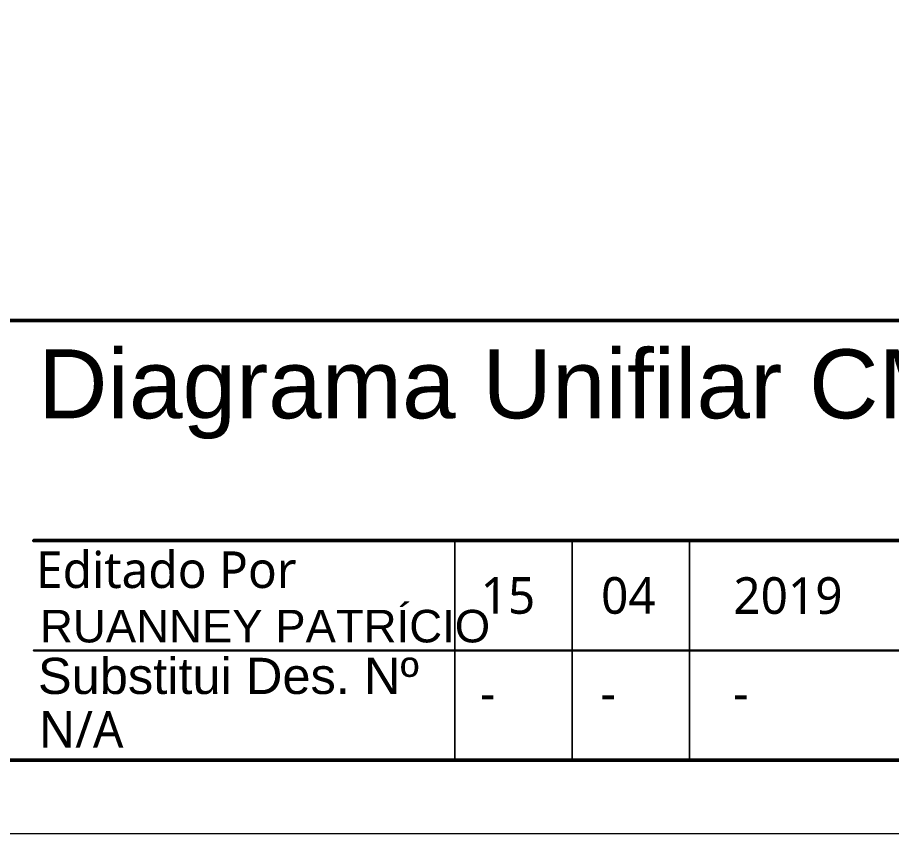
# Model space of a CAD drawing. Header units: millimetres. Extents: x 2788 to 2954, y 1337 to 1391.
# Drawn here: x 2909.723 to 2911.511, y 1379.07 to 1380.74 of the extents above; entities that cross this region are included whole.
import ezdxf

# ---------------------------------------------------------------- set-up
doc = ezdxf.new("R2010")
doc.units = ezdxf.units.MM
doc.layers.add('PDF2_0', color=7, linetype='Continuous')
doc.layers.add('PDF2_Carimbo Não Editável', color=7, linetype='Continuous', true_color=0x595959)
doc.layers.add('PDF2_Texto', color=30, linetype='Continuous', true_color=0xff7f00)
doc.styles.add('PDF Arial', font='arial.ttf')
doc.styles.add('PDF Trebuchet MS', font='trebuc.ttf')

msp = doc.modelspace()

# ---------------------------------------------------------------- linework, layer by layer
at = {"layer": 'PDF2_0', "lineweight": 20}
msp.add_lwpolyline([(2908.2184, 1379.0703), (2914.5178, 1379.0703), (2914.5178, 1387.9797), (2908.2184, 1387.9797)], close=True, dxfattribs=at)
msp.add_lwpolyline([(2908.2184, 1379.0703), (2914.5178, 1379.0703), (2914.5178, 1387.9797), (2908.2184, 1387.9797)], close=True, dxfattribs=at)
at = {"layer": 'PDF2_Carimbo Não Editável', "color": 30, "lineweight": 50, "true_color": 0xff7f00}
for points in [[(2914.3679, 1380.12), (2908.3682, 1380.12)], [(2914.3666, 1379.6698), (2909.7564, 1379.6698)], [(2914.3679, 1379.2202), (2908.3682, 1379.2202)]]:
    msp.add_lwpolyline(points, close=True, dxfattribs=at)
at = {"layer": 'PDF2_Carimbo Não Editável', "lineweight": 5}
for points in [[(2910.6181, 1379.6698), (2910.6181, 1379.2202)], [(2910.8581, 1379.6698), (2910.8581, 1379.2202)], [(2911.0982, 1379.6698), (2911.0982, 1379.2202)]]:
    msp.add_lwpolyline(points, close=True, dxfattribs=at)
at = {"layer": 'PDF2_Carimbo Não Editável', "color": 7, "lineweight": 30}
msp.add_lwpolyline([(2913.2617, 1379.445), (2909.7564, 1379.445)], close=True, dxfattribs=at)

# ---------------------------------------------------------------- texts
at = {"layer": 'PDF2_Texto', "color": 7, "attachment_point": 7}
for s, insert, char_height, style in [('Diagrama Unifilar CM + INCÊNDIO (UC exclusiva)', (2909.7653, 1379.8773), 0.141088, 'PDF Arial'), ('Editado Por', (2909.7615, 1379.5716), 0.074999, 'PDF Trebuchet MS'), ('15', (2910.6708, 1379.5189), 0.075, 'PDF Trebuchet MS'), ('04', (2910.9172, 1379.5189), 0.075, 'PDF Trebuchet MS'), ('2019', (2911.1877, 1379.5187), 0.075, 'PDF Trebuchet MS'), ('RUANNEY PATRÍCIO', (2909.7697, 1379.4604), 0.066636, 'PDF Arial'), ('Substitui Des. Nº', (2909.7653, 1379.3548), 0.07404, 'PDF Arial'), ('Substitui Des. Nº', (2909.7653, 1379.3548), 0.07404, 'PDF Arial'), ('-', (2910.6695, 1379.3207), 0.075, 'PDF Trebuchet MS'), ('-', (2910.9159, 1379.3207), 0.075, 'PDF Trebuchet MS'), ('-', (2911.1871, 1379.3207), 0.075, 'PDF Trebuchet MS'), ('N/A', (2909.7672, 1379.2459), 0.075, 'PDF Trebuchet MS')]:
    msp.add_mtext(s, dxfattribs=dict(at, insert=insert, char_height=char_height, style=style))

doc.saveas('drawing.dxf')
